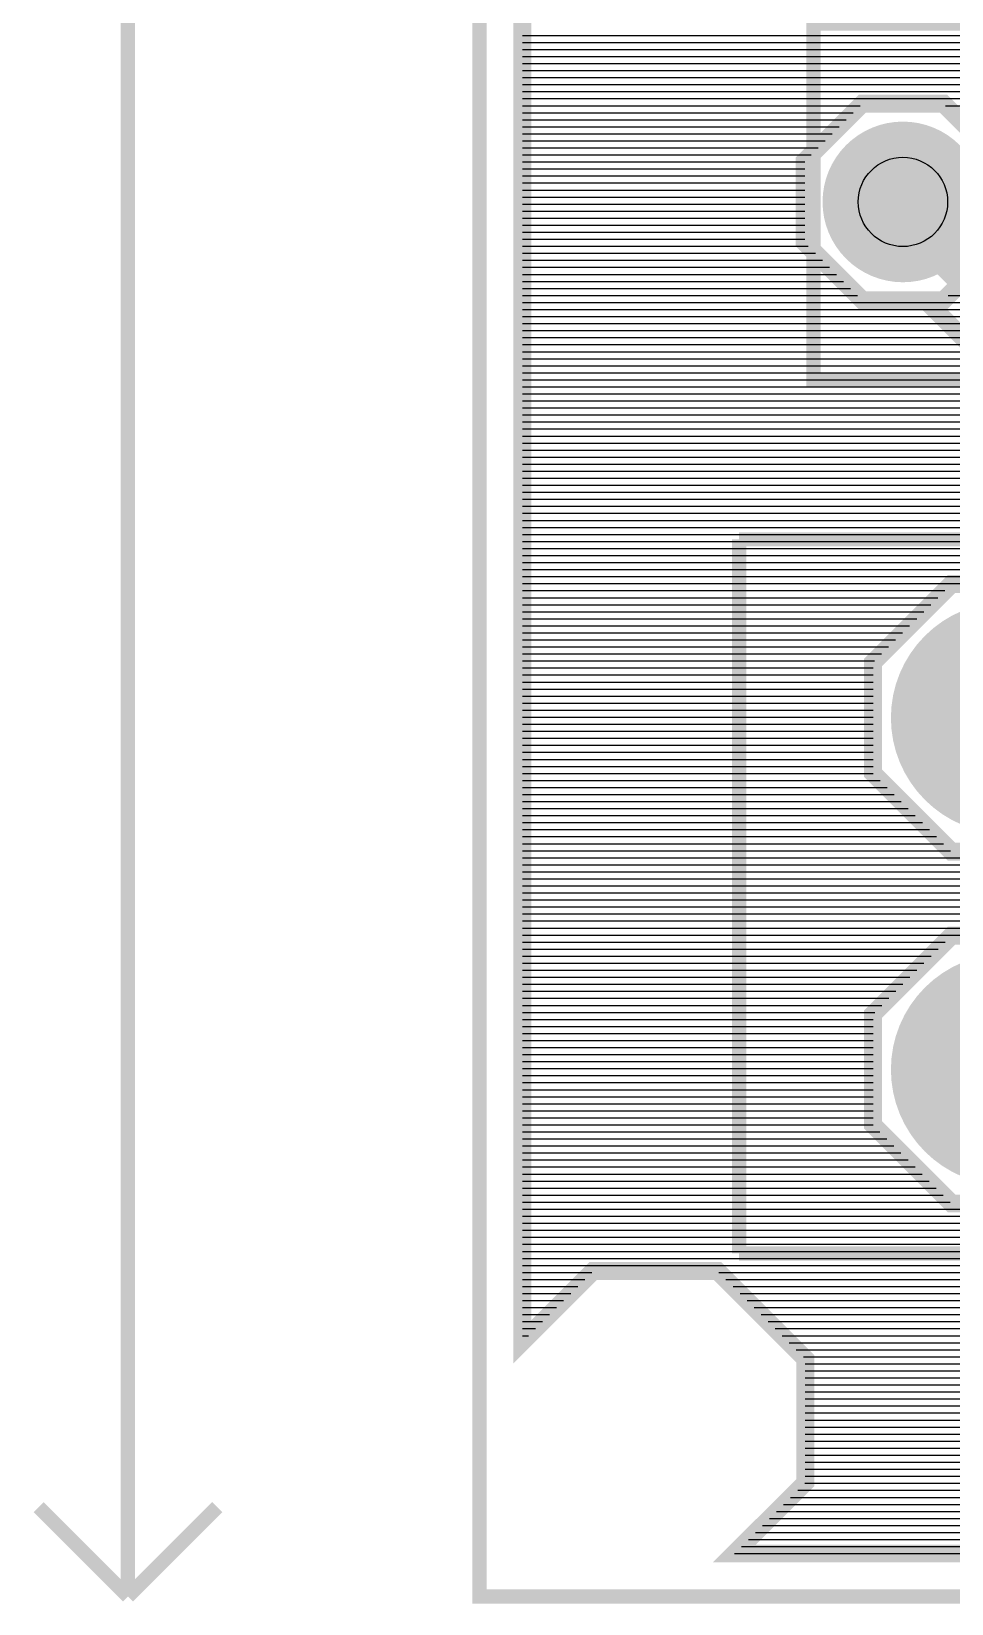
# Model space of a CAD drawing. Header units: inches. Extents: x -5.9 to 5.9, y -1.2 to 1.2.
# Drawn here: x -5.879 to -5.364, y -1.217 to -0.336 of the extents above; entities that cross this region are included whole.
import ezdxf

# ---------------------------------------------------------------- set-up
doc = ezdxf.new("R2010")
doc.units = ezdxf.units.IN
doc.layers.get('0').update_dxf_attribs({"linetype": 'CONTINUOUS'})

# ---------------------------------------------------------------- blocks, each defined once
blk = doc.blocks.new('EPAD')
at = {"const_width": 0.5}
blk.add_lwpolyline([(-0.25, 0, 1), (0.25, 0, 1)], format="xyb", close=True, dxfattribs=at)

msp = doc.modelspace()

# ---------------------------------------------------------------- linework, layer by layer
for points, const_width in [([(-5.824799, -1.212602), (-5.824799, 0.755902)], 0.008), ([(-5.627949, -1.212602), (5.887799, -1.212602), (5.887799, 0.755902), (-5.627949, 0.755902), (-5.627949, -1.212602)], 0.008), ([(-5.627949, -1.212602), (5.887799, -1.212602), (5.887799, 0.755902), (-5.627949, 0.755902), (-5.627949, -1.212602)], 0.008), ([(-5.627949, -1.212602), (5.887799, -1.212602), (5.887799, 0.755902), (-5.627949, 0.755902), (-5.627949, -1.212602)], 0.008), ([(5.745151, -1.188602), (-5.4853, -1.188602), (-5.445626, -1.148928), (-5.445626, -1.079426), (-5.494772, -1.03028), (-5.564275, -1.03028), (-5.603949, -1.069954), (-5.603949, 0.613253), (-5.564275, 0.573579), (-5.494772, 0.573579), (-5.445626, 0.622725), (-5.445626, 0.692228), (-5.4853, 0.731902), (5.745151, 0.731902)], 0.01), ([(5.745151, -1.188602), (-5.4853, -1.188602), (-5.445626, -1.148928), (-5.445626, -1.079426), (-5.494772, -1.03028), (-5.564275, -1.03028), (-5.603949, -1.069954), (-5.603949, 0.613253), (-5.564275, 0.573579), (-5.494772, 0.573579), (-5.445626, 0.622725), (-5.445626, 0.692228), (-5.4853, 0.731902), (5.745151, 0.731902)], 0.01), ([(-5.440941, -0.5315), (-4.940941, -0.5315), (-4.940941, -0.3315), (-5.440941, -0.3315), (-5.440941, -0.5315)], 0.008), ([(-5.440941, -0.5315), (-4.940941, -0.5315), (-4.940941, -0.3315), (-5.440941, -0.3315), (-5.440941, -0.5315)], 0.008), ([(-5.440941, -0.5315), (-4.940941, -0.5315), (-4.940941, -0.3315), (-5.440941, -0.3315), (-5.440941, -0.5315)], 0.008), ([(-5.335941, -0.408719), (-5.335941, -0.454281), (-5.368159, -0.4865), (-5.413722, -0.4865), (-5.445941, -0.454281), (-5.445941, -0.408719), (-5.413722, -0.3765), (-5.368159, -0.3765), (-5.335941, -0.408719)], 0.01), ([(-5.335941, -0.408719), (-5.335941, -0.444074), (-4.878515, -0.9015), (-3.731652, -0.9015), (-3.711652, -0.8815), (-3.67023, -0.8815), (-3.640941, -0.910789), (-3.640941, -0.952211), (-3.67023, -0.9815), (-3.711652, -0.9815), (-3.731652, -0.9615), (-4.903367, -0.9615), (-5.378367, -0.4865), (-5.413722, -0.4865), (-5.445941, -0.454281), (-5.445941, -0.408719), (-5.413722, -0.3765), (-5.368159, -0.3765), (-5.335941, -0.408719)], 0.01), ([(-3.690941, -0.9315), (-4.890941, -0.9315), (-5.390941, -0.4315)], 0.03), ([(-5.482673, -0.620476), (-5.182673, -0.620476)], 0.008), ([(-5.482673, -0.620476), (-5.482673, -1.020476)], 0.008), ([(-5.482673, -0.620476), (-5.182673, -0.620476)], 0.008), ([(-5.482673, -0.620476), (-5.482673, -1.020476)], 0.008), ([(-5.482673, -0.620476), (-5.182673, -0.620476)], 0.008), ([(-5.482673, -0.620476), (-5.482673, -1.020476)], 0.008), ([(-5.363739, -0.645477), (-5.301607, -0.645477), (-5.257674, -0.689411), (-5.257674, -0.751542), (-5.301607, -0.795476), (-5.363739, -0.795476), (-5.407673, -0.751542), (-5.407673, -0.689411), (-5.363739, -0.645477)], 0.01), ([(-5.363739, -0.645477), (-5.301607, -0.645477), (-5.257674, -0.689411), (-5.257674, -0.751542), (-5.301607, -0.795476), (-5.363739, -0.795476), (-5.407673, -0.751542), (-5.407673, -0.689411), (-5.363739, -0.645477)], 0.01), ([(-5.363739, -0.842477), (-5.301607, -0.842477), (-5.257674, -0.886411), (-5.257674, -0.948542), (-5.301607, -0.992476), (-5.363739, -0.992476), (-5.407673, -0.948542), (-5.407673, -0.886411), (-5.363739, -0.842477)], 0.01), ([(-5.363739, -0.842477), (-5.301607, -0.842477), (-5.257674, -0.886411), (-5.257674, -0.948542), (-5.301607, -0.992476), (-5.363739, -0.992476), (-5.407673, -0.948542), (-5.407673, -0.886411), (-5.363739, -0.842477)], 0.01), ([(-5.182673, -1.020476), (-5.482673, -1.020476)], 0.008), ([(-5.182673, -1.020476), (-5.482673, -1.020476)], 0.008), ([(-5.182673, -1.020476), (-5.482673, -1.020476)], 0.008), ([(-5.824799, -1.212602), (-5.874799, -1.162602)], 0.008), ([(-5.824799, -1.212602), (-5.774799, -1.162602)], 0.008)]:
    msp.add_lwpolyline(points, dxfattribs=dict(const_width=const_width))
for points in [[(-5.603949, -0.338209), (-3.845941, -0.338209)], [(-5.603949, -0.338209), (-5.095941, -0.338209)], [(-5.603949, -0.342146), (-3.845941, -0.342146)], [(-5.603949, -0.342146), (-5.095941, -0.342146)], [(-5.603949, -0.346083), (-3.845941, -0.346083)], [(-5.603949, -0.346083), (-5.095941, -0.346083)], [(-5.603949, -0.35002), (-3.845941, -0.35002)], [(-5.603949, -0.35002), (-5.095941, -0.35002)], [(-5.603949, -0.353957), (-3.845941, -0.353957)], [(-5.603949, -0.353957), (-5.095941, -0.353957)], [(-5.603949, -0.357894), (-3.845941, -0.357894)], [(-5.603949, -0.357894), (-5.095941, -0.357894)], [(-5.603949, -0.361831), (-3.845941, -0.361831)], [(-5.603949, -0.361831), (-5.095941, -0.361831)], [(-5.603949, -0.365768), (-3.845941, -0.365768)], [(-5.603949, -0.365768), (-5.095941, -0.365768)], [(-5.603949, -0.369705), (-3.845162, -0.369705)], [(-5.603949, -0.369705), (-5.095161, -0.369705)], [(-5.603949, -0.373642), (-3.841225, -0.373642)], [(-5.603949, -0.373642), (-5.091224, -0.373642)], [(-5.603949, -0.377579), (-5.414801, -0.377579)], [(-5.603949, -0.377579), (-5.414801, -0.377579)], [(-5.367081, -0.377579), (-5.014801, -0.377579)], [(-5.367081, -0.377579), (-5.087287, -0.377579)], [(-5.603949, -0.381516), (-5.418738, -0.381516)], [(-5.603949, -0.381516), (-5.418738, -0.381516)], [(-5.603949, -0.385453), (-5.422675, -0.385453)], [(-5.603949, -0.385453), (-5.422675, -0.385453)], [(-5.603949, -0.38939), (-5.426612, -0.38939)], [(-5.603949, -0.38939), (-5.426612, -0.38939)], [(-5.603949, -0.393327), (-5.430549, -0.393327)], [(-5.603949, -0.393327), (-5.430549, -0.393327)], [(-5.603949, -0.397264), (-5.434486, -0.397264)], [(-5.603949, -0.397264), (-5.434486, -0.397264)], [(-5.603949, -0.401201), (-5.438423, -0.401201)], [(-5.603949, -0.401201), (-5.438423, -0.401201)], [(-5.603949, -0.405138), (-5.44236, -0.405138)], [(-5.603949, -0.405138), (-5.44236, -0.405138)], [(-5.603949, -0.409075), (-5.445941, -0.409075)], [(-5.603949, -0.409075), (-5.445941, -0.409075)], [(-5.603949, -0.413012), (-5.445941, -0.413012)], [(-5.603949, -0.413012), (-5.445941, -0.413012)], [(-5.603949, -0.416949), (-5.445941, -0.416949)], [(-5.603949, -0.416949), (-5.445941, -0.416949)], [(-5.603949, -0.420886), (-5.445941, -0.420886)], [(-5.603949, -0.420886), (-5.445941, -0.420886)], [(-5.603949, -0.424823), (-5.445941, -0.424823)], [(-5.603949, -0.424823), (-5.445941, -0.424823)], [(-5.603949, -0.42876), (-5.445941, -0.42876)], [(-5.603949, -0.42876), (-5.445941, -0.42876)], [(-5.603949, -0.432697), (-5.445941, -0.432697)], [(-5.603949, -0.432697), (-5.445941, -0.432697)], [(-5.603949, -0.436634), (-5.445941, -0.436634)], [(-5.603949, -0.436634), (-5.445941, -0.436634)], [(-5.603949, -0.440571), (-5.445941, -0.440571)], [(-5.603949, -0.440571), (-5.445941, -0.440571)], [(-5.603949, -0.444508), (-5.445941, -0.444508)], [(-5.603949, -0.444508), (-5.445941, -0.444508)], [(-5.603949, -0.448445), (-5.445941, -0.448445)], [(-5.603949, -0.448445), (-5.445941, -0.448445)], [(-5.603949, -0.452382), (-5.445941, -0.452382)], [(-5.603949, -0.452382), (-5.445941, -0.452382)], [(-5.603949, -0.456319), (-5.443903, -0.456319)], [(-5.603949, -0.456319), (-5.443903, -0.456319)], [(-5.603949, -0.460256), (-5.439966, -0.460256)], [(-5.603949, -0.460256), (-5.439966, -0.460256)], [(-5.603949, -0.464193), (-5.436029, -0.464193)], [(-5.603949, -0.464193), (-5.436029, -0.464193)], [(-5.603949, -0.46813), (-5.432092, -0.46813)], [(-5.603949, -0.46813), (-5.432092, -0.46813)], [(-5.603949, -0.472067), (-5.428155, -0.472067)], [(-5.603949, -0.472067), (-5.428155, -0.472067)], [(-5.603949, -0.476004), (-5.424218, -0.476004)], [(-5.603949, -0.476004), (-5.424218, -0.476004)], [(-5.603949, -0.479941), (-5.420281, -0.479941)], [(-5.603949, -0.479941), (-5.420281, -0.479941)], [(-5.603949, -0.483878), (-5.416344, -0.483878)], [(-5.603949, -0.483878), (-5.416344, -0.483878)], [(-5.365538, -0.483878), (-5.016344, -0.483878)], [(-5.603949, -0.487815), (-3.077051, -0.487815)], [(-5.603949, -0.487815), (-5.377051, -0.487815)], [(-5.603949, -0.491752), (-3.073114, -0.491752)], [(-5.603949, -0.491752), (-5.373114, -0.491752)], [(-5.603949, -0.495689), (-3.069177, -0.495689)], [(-5.603949, -0.495689), (-5.369177, -0.495689)], [(-5.603949, -0.499626), (-3.06524, -0.499626)], [(-5.603949, -0.499626), (-5.36524, -0.499626)], [(-5.603949, -0.503563), (-3.061303, -0.503563)], [(-5.603949, -0.503563), (-5.361303, -0.503563)], [(-5.603949, -0.5075), (-3.057366, -0.5075)], [(-5.603949, -0.5075), (-5.357366, -0.5075)], [(-5.603949, -0.511437), (-3.053429, -0.511437)], [(-5.603949, -0.511437), (-5.353429, -0.511437)], [(-5.603949, -0.515374), (-3.049492, -0.515374)], [(-5.603949, -0.515374), (-5.349492, -0.515374)], [(-5.603949, -0.519311), (-3.045555, -0.519311)], [(-5.603949, -0.519311), (-5.345555, -0.519311)], [(-5.603949, -0.523248), (-3.041618, -0.523248)], [(-5.603949, -0.523248), (-5.341618, -0.523248)], [(-5.603949, -0.527185), (-3.040941, -0.527185)], [(-5.603949, -0.527185), (-5.337681, -0.527185)], [(-5.603949, -0.531122), (-3.040941, -0.531122)], [(-5.603949, -0.531122), (-5.333744, -0.531122)], [(-5.603949, -0.535059), (-3.040941, -0.535059)], [(-5.603949, -0.535059), (-5.329807, -0.535059)], [(-5.603949, -0.538996), (-3.040941, -0.538996)], [(-5.603949, -0.538996), (-5.32587, -0.538996)], [(-5.603949, -0.542933), (-3.040941, -0.542933)], [(-5.603949, -0.542933), (-5.321933, -0.542933)], [(-5.603949, -0.54687), (-3.040941, -0.54687)], [(-5.603949, -0.54687), (-5.317996, -0.54687)], [(-5.603949, -0.550807), (-3.040941, -0.550807)], [(-5.603949, -0.550807), (-5.314059, -0.550807)], [(-5.603949, -0.554744), (-3.038407, -0.554744)], [(-5.603949, -0.554744), (-5.310122, -0.554744)], [(-5.603949, -0.558681), (-3.03447, -0.558681)], [(-5.603949, -0.558681), (-5.306185, -0.558681)], [(-5.603949, -0.562618), (-3.030533, -0.562618)], [(-5.603949, -0.562618), (-5.302248, -0.562618)], [(-5.603949, -0.566555), (-3.026596, -0.566555)], [(-5.603949, -0.566555), (-5.298311, -0.566555)], [(-5.603949, -0.570492), (-3.022659, -0.570492)], [(-5.603949, -0.570492), (-5.294374, -0.570492)], [(-5.603949, -0.574429), (-3.018722, -0.574429)], [(-5.603949, -0.574429), (-5.290437, -0.574429)], [(-5.603949, -0.578366), (-5.015588, -0.578366)], [(-5.603949, -0.578366), (-5.2865, -0.578366)], [(-5.603949, -0.582303), (-5.019525, -0.582303)], [(-5.603949, -0.582303), (-5.282563, -0.582303)], [(-5.603949, -0.58624), (-5.023462, -0.58624)], [(-5.603949, -0.58624), (-5.278626, -0.58624)], [(-5.603949, -0.590177), (-5.027399, -0.590177)], [(-5.603949, -0.590177), (-5.274689, -0.590177)], [(-5.603949, -0.594114), (-5.031336, -0.594114)], [(-5.603949, -0.594114), (-5.270752, -0.594114)], [(-5.603949, -0.598051), (-5.035273, -0.598051)], [(-5.603949, -0.598051), (-5.266815, -0.598051)], [(-5.603949, -0.601988), (-5.03921, -0.601988)], [(-5.603949, -0.601988), (-5.262878, -0.601988)], [(-5.603949, -0.605925), (-5.043147, -0.605925)], [(-5.603949, -0.605925), (-5.258941, -0.605925)], [(-5.603949, -0.609862), (-5.045941, -0.609862)], [(-5.603949, -0.609862), (-5.255004, -0.609862)], [(-5.603949, -0.613799), (-5.045941, -0.613799)], [(-5.603949, -0.613799), (-5.251067, -0.613799)], [(-5.603949, -0.617736), (-5.045941, -0.617736)], [(-5.603949, -0.617736), (-5.24713, -0.617736)], [(-5.603949, -0.621673), (-5.045941, -0.621673)], [(-5.603949, -0.621673), (-5.243193, -0.621673)], [(-5.603949, -0.62561), (-5.045941, -0.62561)], [(-5.603949, -0.62561), (-5.239256, -0.62561)], [(-5.603949, -0.629547), (-5.045941, -0.629547)], [(-5.603949, -0.629547), (-5.235319, -0.629547)], [(-5.603949, -0.633484), (-5.045941, -0.633484)], [(-5.603949, -0.633484), (-5.231382, -0.633484)], [(-5.603949, -0.637421), (-5.045941, -0.637421)], [(-5.603949, -0.637421), (-5.227445, -0.637421)], [(-5.603949, -0.641358), (-5.045941, -0.641358)], [(-5.603949, -0.641358), (-5.223508, -0.641358)], [(-5.603949, -0.645295), (-5.045941, -0.645295)], [(-5.603949, -0.645295), (-5.219571, -0.645295)], [(-5.603949, -0.649232), (-5.367494, -0.649232)], [(-5.603949, -0.649232), (-5.367494, -0.649232)], [(-5.603949, -0.653169), (-5.371431, -0.653169)], [(-5.603949, -0.653169), (-5.371431, -0.653169)], [(-5.603949, -0.657106), (-5.375369, -0.657106)], [(-5.603949, -0.657106), (-5.375369, -0.657106)], [(-5.603949, -0.661043), (-5.379306, -0.661043)], [(-5.603949, -0.661043), (-5.379306, -0.661043)], [(-5.603949, -0.66498), (-5.383243, -0.66498)], [(-5.603949, -0.66498), (-5.383243, -0.66498)], [(-5.603949, -0.668917), (-5.38718, -0.668917)], [(-5.603949, -0.668917), (-5.38718, -0.668917)], [(-5.603949, -0.672854), (-5.391117, -0.672854)], [(-5.603949, -0.672854), (-5.391117, -0.672854)], [(-5.603949, -0.676791), (-5.395054, -0.676791)], [(-5.603949, -0.676791), (-5.395054, -0.676791)], [(-5.603949, -0.680728), (-5.398991, -0.680728)], [(-5.603949, -0.680728), (-5.398991, -0.680728)], [(-5.603949, -0.684665), (-5.402928, -0.684665)], [(-5.603949, -0.684665), (-5.402928, -0.684665)], [(-5.603949, -0.688602), (-5.406865, -0.688602)], [(-5.603949, -0.688602), (-5.406865, -0.688602)], [(-5.603949, -0.692539), (-5.407673, -0.692539)], [(-5.603949, -0.692539), (-5.407673, -0.692539)], [(-5.603949, -0.696476), (-5.407673, -0.696476)], [(-5.603949, -0.696476), (-5.407673, -0.696476)], [(-5.603949, -0.700413), (-5.407673, -0.700413)], [(-5.603949, -0.700413), (-5.407673, -0.700413)], [(-5.603949, -0.70435), (-5.407673, -0.70435)], [(-5.603949, -0.70435), (-5.407673, -0.70435)], [(-5.603949, -0.708287), (-5.407673, -0.708287)], [(-5.603949, -0.708287), (-5.407673, -0.708287)], [(-5.603949, -0.712224), (-5.407673, -0.712224)], [(-5.603949, -0.712224), (-5.407673, -0.712224)], [(-5.603949, -0.716161), (-5.407673, -0.716161)], [(-5.603949, -0.716161), (-5.407673, -0.716161)], [(-5.603949, -0.720098), (-5.407673, -0.720098)], [(-5.603949, -0.720098), (-5.407673, -0.720098)], [(-5.603949, -0.724035), (-5.407673, -0.724035)], [(-5.603949, -0.724035), (-5.407673, -0.724035)], [(-5.603949, -0.727972), (-5.407673, -0.727972)], [(-5.603949, -0.727972), (-5.407673, -0.727972)], [(-5.603949, -0.731909), (-5.407673, -0.731909)], [(-5.603949, -0.731909), (-5.407673, -0.731909)], [(-5.603949, -0.735846), (-5.407673, -0.735846)], [(-5.603949, -0.735846), (-5.407673, -0.735846)], [(-5.603949, -0.739783), (-5.407673, -0.739783)], [(-5.603949, -0.739783), (-5.407673, -0.739783)], [(-5.603949, -0.74372), (-5.407673, -0.74372)], [(-5.603949, -0.74372), (-5.407673, -0.74372)], [(-5.603949, -0.747657), (-5.407673, -0.747657)], [(-5.603949, -0.747657), (-5.407673, -0.747657)], [(-5.603949, -0.751594), (-5.40762, -0.751594)], [(-5.603949, -0.751594), (-5.40762, -0.751594)], [(-5.603949, -0.755531), (-5.403683, -0.755531)], [(-5.603949, -0.755531), (-5.403683, -0.755531)], [(-5.603949, -0.759469), (-5.399746, -0.759469)], [(-5.603949, -0.759469), (-5.399746, -0.759469)], [(-5.603949, -0.763406), (-5.395809, -0.763406)], [(-5.603949, -0.763406), (-5.395809, -0.763406)], [(-5.603949, -0.767343), (-5.391872, -0.767343)], [(-5.603949, -0.767343), (-5.391872, -0.767343)], [(-5.603949, -0.77128), (-5.387935, -0.77128)], [(-5.603949, -0.77128), (-5.387935, -0.77128)], [(-5.603949, -0.775217), (-5.383998, -0.775217)], [(-5.603949, -0.775217), (-5.383998, -0.775217)], [(-5.603949, -0.779154), (-5.380061, -0.779154)], [(-5.603949, -0.779154), (-5.380061, -0.779154)], [(-5.603949, -0.783091), (-5.376124, -0.783091)], [(-5.603949, -0.783091), (-5.376124, -0.783091)], [(-5.603949, -0.787028), (-5.372187, -0.787028)], [(-5.603949, -0.787028), (-5.372187, -0.787028)], [(-5.603949, -0.790965), (-5.36825, -0.790965)], [(-5.603949, -0.790965), (-5.36825, -0.790965)], [(-5.603949, -0.794902), (-5.364313, -0.794902)], [(-5.603949, -0.794902), (-5.364313, -0.794902)], [(-5.603949, -0.798839), (-4.801919, -0.798839)], [(-5.603949, -0.798839), (-5.066028, -0.798839)], [(-5.603949, -0.802776), (-4.805856, -0.802776)], [(-5.603949, -0.802776), (-5.062091, -0.802776)], [(-5.603949, -0.806713), (-4.809793, -0.806713)], [(-5.603949, -0.806713), (-5.058154, -0.806713)], [(-5.603949, -0.81065), (-4.81373, -0.81065)], [(-5.603949, -0.81065), (-5.054217, -0.81065)], [(-5.603949, -0.814587), (-4.815941, -0.814587)], [(-5.603949, -0.814587), (-5.05028, -0.814587)], [(-5.603949, -0.818524), (-4.815941, -0.818524)], [(-5.603949, -0.818524), (-5.046343, -0.818524)], [(-5.603949, -0.822461), (-4.815941, -0.822461)], [(-5.603949, -0.822461), (-5.042406, -0.822461)], [(-5.603949, -0.826398), (-4.815941, -0.826398)], [(-5.603949, -0.826398), (-5.038469, -0.826398)], [(-5.603949, -0.830335), (-4.815941, -0.830335)], [(-5.603949, -0.830335), (-5.034531, -0.830335)], [(-5.603949, -0.834272), (-4.815941, -0.834272)], [(-5.603949, -0.834272), (-5.030594, -0.834272)], [(-5.603949, -0.838209), (-4.815941, -0.838209)], [(-5.603949, -0.838209), (-5.026657, -0.838209)], [(-5.603949, -0.842146), (-4.815941, -0.842146)], [(-5.603949, -0.842146), (-5.02272, -0.842146)], [(-5.603949, -0.846083), (-5.367345, -0.846083)], [(-5.603949, -0.846083), (-5.367345, -0.846083)], [(-5.603949, -0.85002), (-5.371282, -0.85002)], [(-5.603949, -0.85002), (-5.371282, -0.85002)], [(-5.603949, -0.853957), (-5.375219, -0.853957)], [(-5.603949, -0.853957), (-5.375219, -0.853957)], [(-5.603949, -0.857894), (-5.379156, -0.857894)], [(-5.603949, -0.857894), (-5.379156, -0.857894)], [(-5.603949, -0.861831), (-5.383093, -0.861831)], [(-5.603949, -0.861831), (-5.383093, -0.861831)], [(-5.603949, -0.865768), (-5.38703, -0.865768)], [(-5.603949, -0.865768), (-5.38703, -0.865768)], [(-5.603949, -0.869705), (-5.390967, -0.869705)], [(-5.603949, -0.869705), (-5.390967, -0.869705)], [(-5.603949, -0.873642), (-5.394904, -0.873642)], [(-5.603949, -0.873642), (-5.394904, -0.873642)], [(-5.603949, -0.877579), (-5.398841, -0.877579)], [(-5.603949, -0.877579), (-5.398841, -0.877579)], [(-5.603949, -0.881516), (-5.402778, -0.881516)], [(-5.603949, -0.881516), (-5.402778, -0.881516)], [(-5.603949, -0.885453), (-5.406715, -0.885453)], [(-5.603949, -0.885453), (-5.406715, -0.885453)], [(-5.603949, -0.88939), (-5.407673, -0.88939)], [(-5.603949, -0.88939), (-5.407673, -0.88939)], [(-5.603949, -0.893327), (-5.407673, -0.893327)], [(-5.603949, -0.893327), (-5.407673, -0.893327)], [(-5.603949, -0.897264), (-5.407673, -0.897264)], [(-5.603949, -0.897264), (-5.407673, -0.897264)], [(-5.603949, -0.901201), (-5.407673, -0.901201)], [(-5.603949, -0.901201), (-5.407673, -0.901201)], [(-5.603949, -0.905138), (-5.407673, -0.905138)], [(-5.603949, -0.905138), (-5.407673, -0.905138)], [(-5.603949, -0.909075), (-5.407673, -0.909075)], [(-5.603949, -0.909075), (-5.407673, -0.909075)], [(-5.603949, -0.913012), (-5.407673, -0.913012)], [(-5.603949, -0.913012), (-5.407673, -0.913012)], [(-5.603949, -0.916949), (-5.407673, -0.916949)], [(-5.603949, -0.916949), (-5.407673, -0.916949)], [(-5.603949, -0.920886), (-5.407673, -0.920886)], [(-5.603949, -0.920886), (-5.407673, -0.920886)], [(-5.603949, -0.924823), (-5.407673, -0.924823)], [(-5.603949, -0.924823), (-5.407673, -0.924823)], [(-5.603949, -0.92876), (-5.407673, -0.92876)], [(-5.603949, -0.92876), (-5.407673, -0.92876)], [(-5.603949, -0.932697), (-5.407673, -0.932697)], [(-5.603949, -0.932697), (-5.407673, -0.932697)], [(-5.603949, -0.936634), (-5.407673, -0.936634)], [(-5.603949, -0.936634), (-5.407673, -0.936634)], [(-5.603949, -0.940571), (-5.407673, -0.940571)], [(-5.603949, -0.940571), (-5.407673, -0.940571)], [(-5.603949, -0.944508), (-5.407673, -0.944508)], [(-5.603949, -0.944508), (-5.407673, -0.944508)], [(-5.603949, -0.948445), (-5.407673, -0.948445)], [(-5.603949, -0.948445), (-5.407673, -0.948445)], [(-5.603949, -0.952382), (-5.403833, -0.952382)], [(-5.603949, -0.952382), (-5.403833, -0.952382)], [(-5.603949, -0.956319), (-5.399896, -0.956319)], [(-5.603949, -0.956319), (-5.399896, -0.956319)], [(-5.603949, -0.960256), (-5.395959, -0.960256)], [(-5.603949, -0.960256), (-5.395959, -0.960256)], [(-5.603949, -0.964193), (-5.392022, -0.964193)], [(-5.603949, -0.964193), (-5.392022, -0.964193)], [(-5.603949, -0.96813), (-5.388085, -0.96813)], [(-5.603949, -0.96813), (-5.388085, -0.96813)], [(-5.603949, -0.972067), (-5.384148, -0.972067)], [(-5.603949, -0.972067), (-5.384148, -0.972067)], [(-5.603949, -0.976004), (-5.380211, -0.976004)], [(-5.603949, -0.976004), (-5.380211, -0.976004)], [(-5.603949, -0.979941), (-5.376274, -0.979941)], [(-5.603949, -0.979941), (-5.376274, -0.979941)], [(-5.603949, -0.983878), (-5.372337, -0.983878)], [(-5.603949, -0.983878), (-5.372337, -0.983878)], [(-5.603949, -0.987815), (-5.3684, -0.987815)], [(-5.603949, -0.987815), (-5.3684, -0.987815)], [(-5.603949, -0.991752), (-5.364463, -0.991752)], [(-5.603949, -0.991752), (-5.364463, -0.991752)], [(-5.603949, -0.995689), (-5.032911, -0.995689)], [(-5.603949, -0.995689), (-5.032911, -0.995689)], [(-5.603949, -0.999626), (-5.036848, -0.999626)], [(-5.603949, -0.999626), (-5.036848, -0.999626)], [(-5.603949, -1.003563), (-5.040785, -1.003563)], [(-5.603949, -1.003563), (-5.040785, -1.003563)], [(-5.603949, -1.0075), (-5.044722, -1.0075)], [(-5.603949, -1.0075), (-5.044722, -1.0075)], [(-5.603949, -1.011437), (-5.045941, -1.011437)], [(-5.603949, -1.011437), (-5.045941, -1.011437)], [(-5.603949, -1.015374), (-5.045941, -1.015374)], [(-5.603949, -1.015374), (-5.045941, -1.015374)], [(-5.603949, -1.019311), (-5.045941, -1.019311)], [(-5.603949, -1.019311), (-5.045941, -1.019311)], [(-5.603949, -1.023248), (-5.045941, -1.023248)], [(-5.603949, -1.023248), (-5.045941, -1.023248)], [(-5.603949, -1.027185), (-5.045941, -1.027185)], [(-5.603949, -1.027185), (-5.045941, -1.027185)], [(-5.603949, -1.031122), (-5.565117, -1.031122)], [(-5.603949, -1.031122), (-5.565117, -1.031122)], [(-5.603949, -1.035059), (-5.569054, -1.035059)], [(-5.603949, -1.035059), (-5.569054, -1.035059)], [(-5.603949, -1.038996), (-5.572991, -1.038996)], [(-5.603949, -1.038996), (-5.572991, -1.038996)], [(-5.49393, -1.031122), (-5.045941, -1.031122)], [(-5.49393, -1.031122), (-5.045941, -1.031122)], [(-5.489993, -1.035059), (-5.045941, -1.035059)], [(-5.489993, -1.035059), (-5.045941, -1.035059)], [(-5.486056, -1.038996), (-5.045941, -1.038996)], [(-5.486056, -1.038996), (-5.045941, -1.038996)], [(-5.603949, -1.042933), (-5.576928, -1.042933)], [(-5.603949, -1.042933), (-5.576928, -1.042933)], [(-5.603949, -1.04687), (-5.580865, -1.04687)], [(-5.603949, -1.04687), (-5.580865, -1.04687)], [(-5.482119, -1.042933), (-5.045941, -1.042933)], [(-5.482119, -1.042933), (-5.045941, -1.042933)], [(-5.478182, -1.04687), (-5.045941, -1.04687)], [(-5.478182, -1.04687), (-5.045941, -1.04687)], [(-5.603949, -1.050807), (-5.584802, -1.050807)], [(-5.603949, -1.050807), (-5.584802, -1.050807)], [(-5.603949, -1.054744), (-5.588739, -1.054744)], [(-5.603949, -1.054744), (-5.588739, -1.054744)], [(-5.474245, -1.050807), (-5.045941, -1.050807)], [(-5.474245, -1.050807), (-5.045941, -1.050807)], [(-5.470308, -1.054744), (-5.045478, -1.054744)], [(-5.470308, -1.054744), (-5.045478, -1.054744)], [(-5.603949, -1.058681), (-5.592676, -1.058681)], [(-5.603949, -1.058681), (-5.592676, -1.058681)], [(-5.603949, -1.062618), (-5.596613, -1.062618)], [(-5.603949, -1.062618), (-5.596613, -1.062618)], [(-5.466371, -1.058681), (-5.041541, -1.058681)], [(-5.466371, -1.058681), (-5.041541, -1.058681)], [(-5.462434, -1.062618), (-5.037604, -1.062618)], [(-5.462434, -1.062618), (-5.037604, -1.062618)], [(-5.603949, -1.066555), (-5.60055, -1.066555)], [(-5.603949, -1.066555), (-5.60055, -1.066555)], [(-5.458497, -1.066555), (-5.033667, -1.066555)], [(-5.458497, -1.066555), (-5.033667, -1.066555)], [(-5.45456, -1.070492), (-5.02973, -1.070492)], [(-5.45456, -1.070492), (-5.02973, -1.070492)], [(-5.450623, -1.074429), (-5.025793, -1.074429)], [(-5.450623, -1.074429), (-5.025793, -1.074429)], [(-5.446686, -1.078366), (-5.021856, -1.078366)], [(-5.446686, -1.078366), (-5.021856, -1.078366)], [(-5.445626, -1.082303), (-5.017919, -1.082303)], [(-5.445626, -1.082303), (-5.017919, -1.082303)], [(-5.445626, -1.08624), (-5.013982, -1.08624)], [(-5.445626, -1.08624), (-5.013982, -1.08624)], [(-5.445626, -1.090177), (-4.800941, -1.090177)], [(-5.445626, -1.090177), (-1.645941, -1.090177)], [(-5.445626, -1.094114), (-4.800941, -1.094114)], [(-5.445626, -1.094114), (-1.645941, -1.094114)], [(-5.445626, -1.098051), (-4.800941, -1.098051)], [(-5.445626, -1.098051), (-1.645941, -1.098051)], [(-5.445626, -1.101988), (-4.800941, -1.101988)], [(-5.445626, -1.101988), (-4.778855, -1.101988)], [(-5.445626, -1.105925), (-4.800941, -1.105925)], [(-5.445626, -1.105925), (-4.782792, -1.105925)], [(-5.445626, -1.109862), (-4.800941, -1.109862)], [(-5.445626, -1.109862), (-4.786729, -1.109862)], [(-5.445626, -1.113799), (-4.800941, -1.113799)], [(-5.445626, -1.113799), (-4.790666, -1.113799)], [(-5.445626, -1.117736), (-4.800941, -1.117736)], [(-5.445626, -1.117736), (-4.794603, -1.117736)], [(-5.445626, -1.121673), (-4.800941, -1.121673)], [(-5.445626, -1.121673), (-4.795941, -1.121673)], [(-5.445626, -1.12561), (-4.800941, -1.12561)], [(-5.445626, -1.12561), (-4.795941, -1.12561)], [(-5.445626, -1.129547), (-4.800941, -1.129547)], [(-5.445626, -1.129547), (-4.795941, -1.129547)], [(-5.445626, -1.133484), (-4.800941, -1.133484)], [(-5.445626, -1.133484), (-4.795941, -1.133484)], [(-5.445626, -1.137421), (-4.800941, -1.137421)], [(-5.445626, -1.137421), (-4.795941, -1.137421)], [(-5.445626, -1.141358), (-4.798508, -1.141358)], [(-5.445626, -1.141358), (-4.795941, -1.141358)], [(-5.449867, -1.153169), (-4.786698, -1.153169)], [(-5.449867, -1.153169), (-4.786698, -1.153169)], [(-5.44593, -1.149232), (-4.790635, -1.149232)], [(-5.44593, -1.149232), (-4.790635, -1.149232)], [(-5.445626, -1.145295), (-4.794572, -1.145295)], [(-5.445626, -1.145295), (-4.794572, -1.145295)], [(-5.457741, -1.161043), (-4.778824, -1.161043)], [(-5.457741, -1.161043), (-4.778824, -1.161043)], [(-5.453804, -1.157106), (-4.782761, -1.157106)], [(-5.453804, -1.157106), (-4.782761, -1.157106)], [(-5.465615, -1.168917), (-2.145949, -1.168917)], [(-5.465615, -1.168917), (-1.595949, -1.168917)], [(-5.461678, -1.16498), (-2.149886, -1.16498)], [(-5.461678, -1.16498), (-1.599886, -1.16498)], [(-5.473489, -1.176791), (-2.138075, -1.176791)], [(-5.473489, -1.176791), (-1.588075, -1.176791)], [(-5.469552, -1.172854), (-2.142012, -1.172854)], [(-5.469552, -1.172854), (-1.592012, -1.172854)], [(-5.4853, -1.188602), (5.745151, -1.188602)], [(-5.4853, -1.188602), (5.745151, -1.188602)], [(-5.481363, -1.184665), (-2.130201, -1.184665)], [(-5.481363, -1.184665), (-1.580201, -1.184665)], [(-5.477426, -1.180728), (-2.134138, -1.180728)], [(-5.477426, -1.180728), (-1.584138, -1.180728)]]:
    msp.add_lwpolyline(points)
msp.add_circle((-5.390941, -0.4315), 0.025)

# ---------------------------------------------------------------- block references
for p, xscale, yscale in [((-5.390941, -0.4315), 0.09, 0.09), ((-5.390941, -0.4315), 0.08, 0.08), ((-5.332673, -0.720476), 0.13, 0.13), ((-5.332673, -0.720476), 0.12, 0.12), ((-5.332673, -0.917476), 0.13, 0.13), ((-5.332673, -0.917476), 0.12, 0.12)]:
    msp.add_blockref('EPAD', p, dxfattribs=dict(xscale=xscale, yscale=yscale))

doc.saveas('drawing.dxf')
